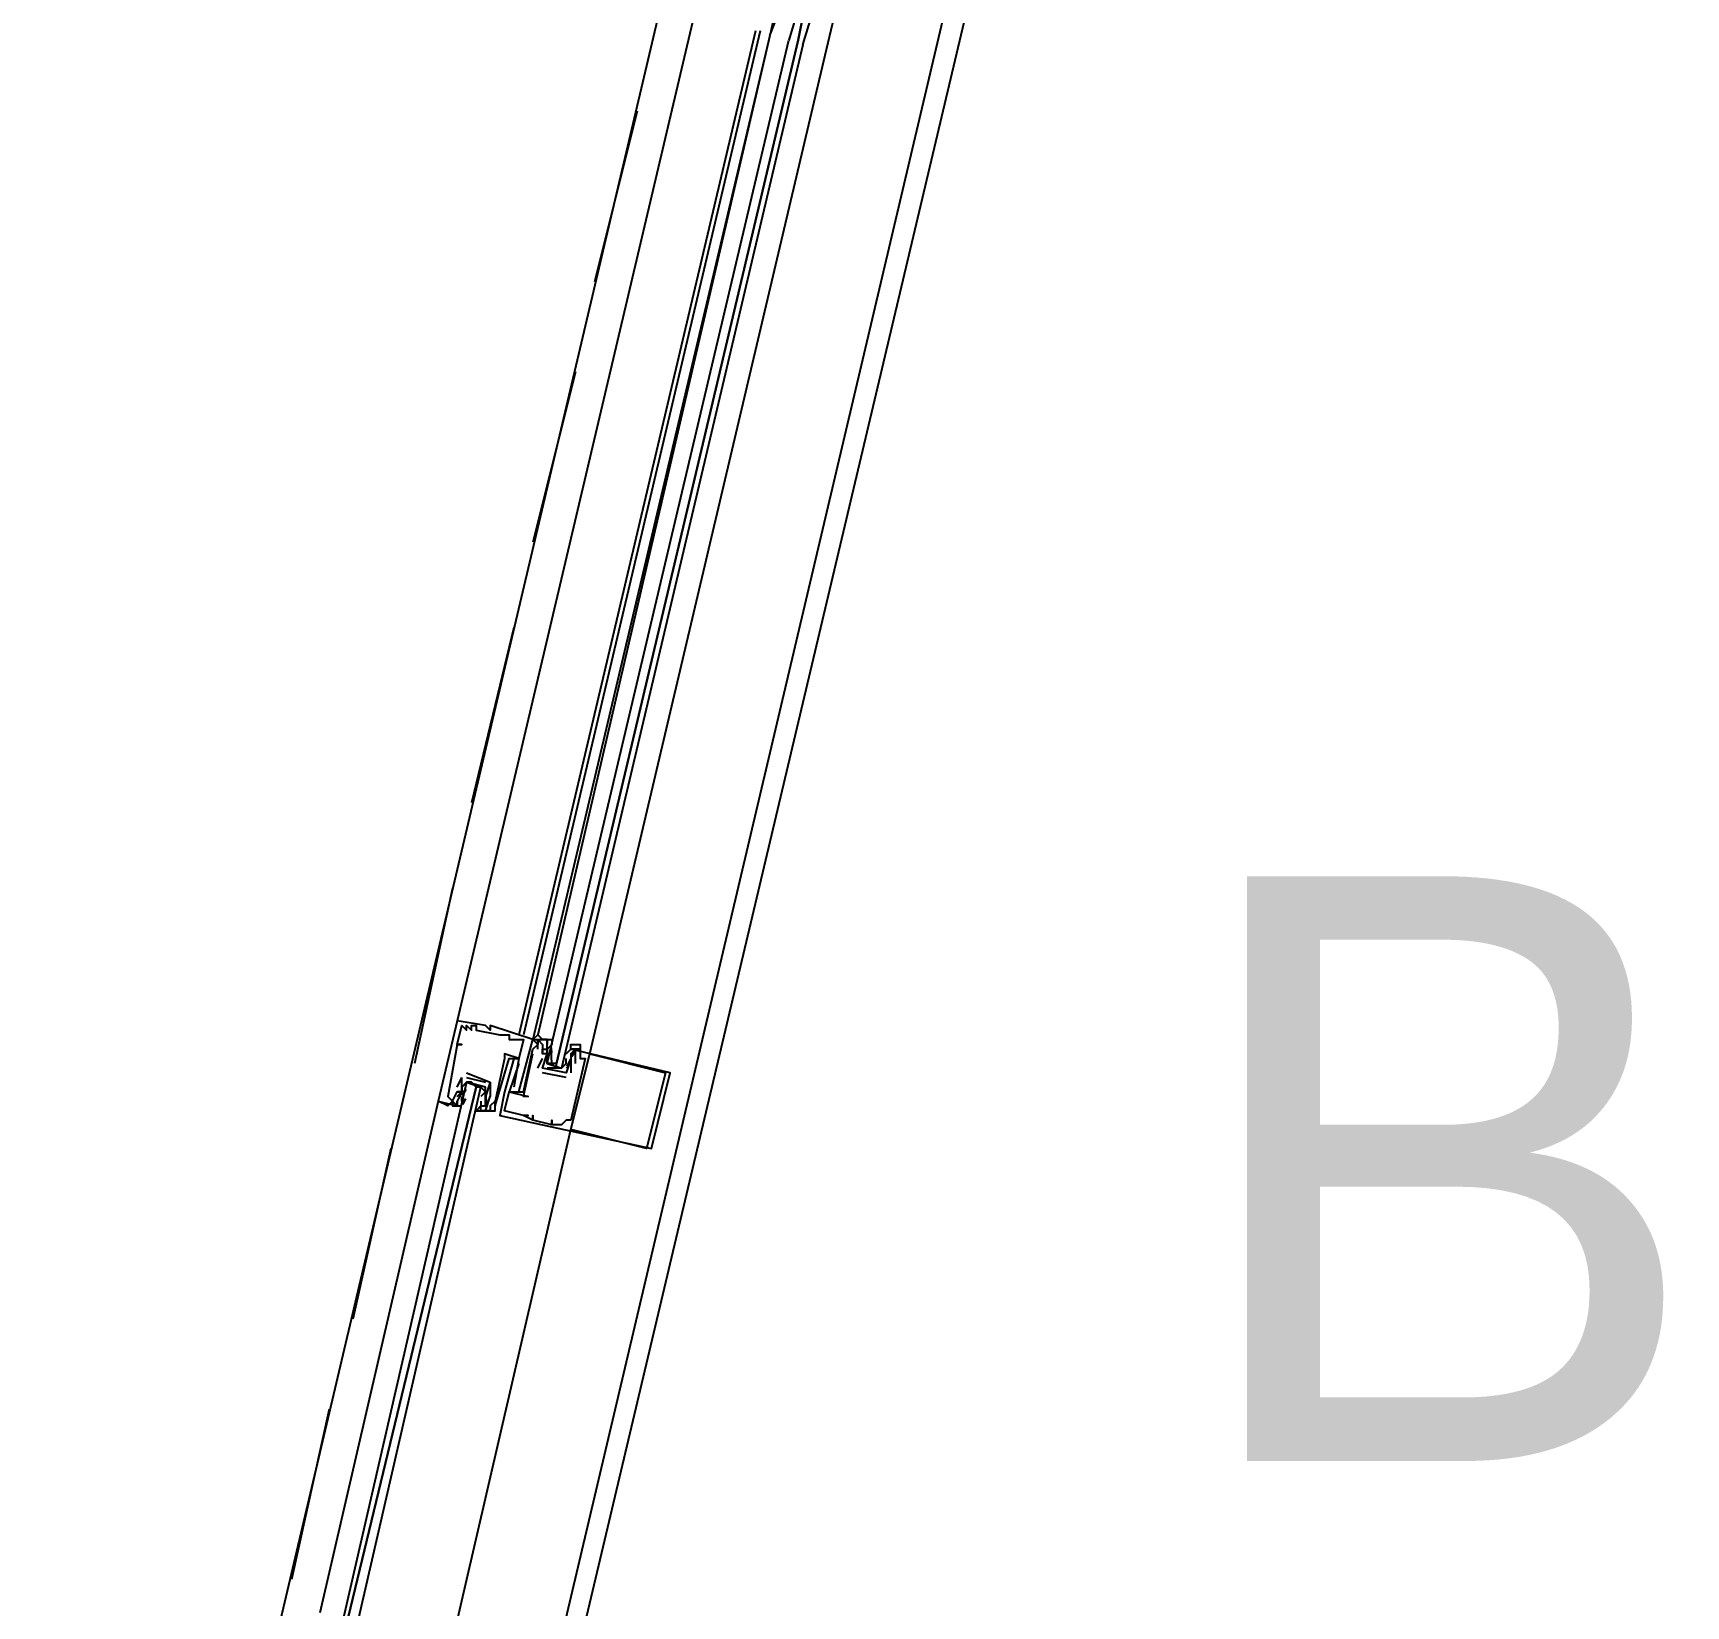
# Model space of a CAD drawing. Header units: feet. Extents: x -84 to 198, y -22 to 181.
# Drawn here: x 119.699 to 124.353, y 132.264 to 136.691 of the extents above; entities that cross this region are included whole.
import ezdxf
from ezdxf.enums import TextEntityAlignment as Align

# ---------------------------------------------------------------- set-up
doc = ezdxf.new("R2010")
doc.units = ezdxf.units.FT
doc.layers.add('A-LINEA', color=7, linetype='CONTINUOUS')
doc.layers.add('A-TEXTO-PDF', color=3, linetype='CONTINUOUS')

msp = doc.modelspace()

# ---------------------------------------------------------------- linework, layer by layer
at = {"layer": 'A-LINEA'}
for p, q in [((119.9867, 130.4844), (121.56, 137.1644)), ((121.9333, 136.6444), (122.0267, 137.0444)), ((120.7467, 130.3111), (122.32, 136.9778)), ((121.56, 136.7378), (120.8933, 133.9111)), ((121.7333, 136.6978), (121.0667, 133.8711)), ((121.7467, 136.6978), (121.08, 133.8711)), ((121.7733, 136.6844), (121.1067, 133.8578)), ((121.7733, 136.6844), (121.12, 133.8711)), ((121.2667, 133.8178), (121.9333, 136.6444)), ((121.4, 136.4711), (121.28, 135.9911)), ((121.2267, 135.7378), (121.1067, 135.2578)), ((121.0533, 135.0178), (120.9333, 134.5244)), ((120.88, 134.2844), (120.7733, 133.7911)), ((120.8933, 133.9111), (120.8933, 133.9111)), ((120.9067, 133.8978), (120.9067, 133.8978)), ((120.92, 133.8978), (120.92, 133.8978)), ((120.92, 133.8844), (120.92, 133.8844)), ((120.9333, 133.8978), (120.9333, 133.8978)), ((120.9333, 133.8844), (120.9333, 133.8844)), ((120.9467, 133.8978), (120.9467, 133.8978)), ((120.9467, 133.8844), (120.9467, 133.8844)), ((120.9733, 133.8978), (120.9733, 133.8978)), ((120.9867, 133.8978), (120.9867, 133.8978)), ((120.9867, 133.8844), (120.9867, 133.8844)), ((121.0133, 133.8711), (121.0133, 133.8711)), ((121.0267, 133.8711), (121.0267, 133.8711)), ((121.04, 133.8711), (121.04, 133.8711)), ((121.12, 133.8711), (121.1067, 133.8578)), ((121.12, 133.8711), (121.1067, 133.8578)), ((121.12, 133.8711), (121.1067, 133.8578)), ((120.8933, 133.8444), (120.8933, 133.8444)), ((120.8933, 133.8444), (120.8933, 133.8444)), ((120.9067, 133.8444), (120.9067, 133.8444)), ((121.04, 133.8578), (121.04, 133.8578)), ((121.08, 133.8578), (121.08, 133.8578)), ((121.1067, 133.8578), (121.1067, 133.8578)), ((121.1067, 133.8578), (121.1067, 133.8578)), ((121.1067, 133.8311), (121.1067, 133.8311)), ((121.1067, 133.8311), (121.1067, 133.8311)), ((121.12, 133.8578), (121.12, 133.8578)), ((121.12, 133.8578), (121.12, 133.8578)), ((121.12, 133.8444), (121.12, 133.8444)), ((121.12, 133.8444), (121.12, 133.8444)), ((121.12, 133.8444), (121.12, 133.8444)), ((121.12, 133.8311), (121.12, 133.8311)), ((121.1333, 133.8444), (121.1333, 133.8444)), ((121.1333, 133.8311), (121.1333, 133.8311)), ((121.1467, 133.8578), (121.1467, 133.8578)), ((121.1467, 133.8444), (121.1467, 133.8444)), ((121.16, 133.8444), (121.1467, 133.8311)), ((121.1467, 133.8311), (121.1467, 133.8311)), ((121.1467, 133.8311), (121.1467, 133.8311)), ((121.1599, 133.8213), (121.1588, 133.8332)), ((121.1592, 133.816), (121.1589, 133.8343)), ((121.16, 133.8311), (121.16, 133.8311)), ((121.2, 133.8178), (121.2133, 133.8311)), ((121.2133, 133.8311), (121.2133, 133.8311)), ((121.2236, 133.827), (121.2152, 133.8108)), ((121.2267, 133.8311), (121.2267, 133.8311)), ((121.24, 133.8311), (121.24, 133.8311)), ((121.0267, 133.8178), (121.0267, 133.8178)), ((121.0267, 133.8044), (121.0267, 133.8044)), ((121.04, 133.8044), (121.04, 133.8044)), ((121.0533, 133.8044), (121.0533, 133.8044)), ((121.0533, 133.7911), (121.0533, 133.7911)), ((121.0667, 133.8044), (121.0667, 133.8044)), ((121.0667, 133.8044), (121.0667, 133.8044)), ((121.0667, 133.7911), (121.0667, 133.7911)), ((121.1067, 133.8178), (121.1067, 133.8178)), ((121.12, 133.7778), (121.1333, 133.8044)), ((121.1333, 133.8178), (121.1333, 133.8178)), ((121.1333, 133.8178), (121.1333, 133.8178)), ((121.1333, 133.8044), (121.1333, 133.8044)), ((121.1467, 133.8178), (121.1467, 133.8178)), ((121.1467, 133.8178), (121.1467, 133.8178)), ((121.1467, 133.8044), (121.1467, 133.8044)), ((121.1591, 133.8022), (121.1586, 133.8226)), ((121.1599, 133.7947), (121.1588, 133.8065)), ((121.16, 133.7911), (121.1733, 133.7778)), ((121.2, 133.8178), (121.2, 133.8178)), ((121.2, 133.7911), (121.2, 133.7911)), ((121.2113, 133.8016), (121.2017, 133.7836)), ((121.2085, 133.7933), (121.2023, 133.7832)), ((121.2133, 133.8178), (121.2133, 133.8044)), ((121.2133, 133.8178), (121.2133, 133.8178)), ((121.2133, 133.8044), (121.2133, 133.8044)), ((121.2133, 133.8044), (121.2133, 133.8044)), ((121.2133, 133.8044), (121.2133, 133.8044)), ((121.2133, 133.7911), (121.2133, 133.7644)), ((121.2133, 133.7911), (121.2133, 133.7911)), ((121.2218, 133.82), (121.2156, 133.8098)), ((121.2267, 133.7911), (121.2267, 133.7911)), ((121.24, 133.8044), (121.24, 133.8044)), ((121.2533, 133.8044), (121.2533, 133.8044)), ((121.2667, 133.8178), (121.2667, 133.8178)), ((120.8933, 133.7244), (120.9067, 133.7511)), ((120.9067, 133.7511), (120.9067, 133.7511)), ((120.9067, 133.7511), (120.9067, 133.7511)), ((120.92, 133.7644), (120.9867, 133.7378)), ((120.92, 133.7644), (120.92, 133.7644)), ((120.92, 133.7511), (120.92, 133.7511)), ((120.92, 133.7511), (120.9733, 133.7378)), ((120.92, 133.7511), (120.92, 133.7511)), ((120.9333, 133.7378), (120.9467, 133.7244)), ((120.9733, 133.7378), (120.9733, 133.7378)), ((120.9733, 133.7378), (120.9733, 133.7378)), ((120.9867, 133.7378), (120.9867, 133.6978)), ((120.9867, 133.7378), (120.9867, 133.7378)), ((120.9867, 133.7378), (120.9867, 133.7378)), ((121.12, 133.7778), (121.12, 133.7778)), ((121.1333, 133.7778), (121.1333, 133.7778)), ((121.1333, 133.7778), (121.1333, 133.7778)), ((121.2, 133.7511), (121.1333, 133.7644)), ((121.1333, 133.7644), (121.1333, 133.7644)), ((121.1867, 133.7778), (121.1467, 133.7778)), ((121.2, 133.7644), (121.2, 133.7644)), ((121.2, 133.7644), (121.2, 133.7644)), ((121.2, 133.7511), (121.2, 133.7511)), ((121.2133, 133.7644), (121.2133, 133.7644)), ((121.48, 133.7644), (121.48, 133.7644)), ((121.4933, 133.7644), (121.4933, 133.7644)), ((120.8667, 133.6978), (120.8667, 133.6978)), ((120.8933, 133.7244), (120.8933, 133.7244)), ((120.8933, 133.7111), (120.8933, 133.7111)), ((120.8933, 133.7111), (120.8933, 133.7111)), ((120.8933, 133.6978), (120.8933, 133.6978)), ((120.9067, 133.7111), (120.9067, 133.7111)), ((120.9067, 133.7111), (120.9067, 133.7111)), ((120.9067, 133.6978), (120.9067, 133.6978)), ((120.9067, 133.6844), (120.9067, 133.6978)), ((120.9087, 133.7006), (120.9183, 133.7186)), ((120.9097, 133.6752), (120.9182, 133.6915)), ((120.9115, 133.7089), (120.9177, 133.7191)), ((120.9115, 133.6822), (120.9177, 133.6924)), ((120.92, 133.7244), (120.92, 133.7244)), ((120.96, 133.7244), (120.96, 133.7244)), ((120.96, 133.7111), (120.96, 133.7111)), ((120.9733, 133.6978), (120.9733, 133.6978)), ((120.9733, 133.6978), (120.9733, 133.6978)), ((120.9735, 133.7076), (120.9745, 133.6957)), ((120.9741, 133.6862), (120.9744, 133.6679)), ((120.9742, 133.7), (120.9748, 133.6796)), ((120.9867, 133.6978), (120.9867, 133.6978)), ((121.0267, 133.7111), (121.0267, 133.7111)), ((121.04, 133.7111), (121.04, 133.7111)), ((121.04, 133.7111), (121.04, 133.7111)), ((121.0533, 133.7244), (121.0533, 133.7244)), ((121.0667, 133.7244), (121.0667, 133.7244)), ((121.0667, 133.7111), (121.0667, 133.7111)), ((121.08, 133.7111), (121.08, 133.7111)), ((121.08, 133.6978), (121.08, 133.6978)), ((121.0933, 133.6978), (121.0933, 133.6978)), ((120.84, 133.6844), (120.84, 133.6844)), ((120.88, 133.6844), (120.88, 133.6844)), ((120.8933, 133.6844), (120.8933, 133.6844)), ((120.8933, 133.6711), (120.8933, 133.6711)), ((120.9067, 133.6844), (120.9067, 133.6844)), ((120.9067, 133.6844), (120.9067, 133.6844)), ((120.96, 133.6844), (120.96, 133.6711)), ((120.96, 133.6844), (120.96, 133.6844)), ((120.96, 133.6711), (120.96, 133.6711)), ((120.96, 133.6578), (120.96, 133.6578)), ((120.9733, 133.6844), (120.9733, 133.6844)), ((120.9733, 133.6578), (120.9733, 133.6578)), ((120.9735, 133.6809), (120.9745, 133.669)), ((120.9867, 133.6711), (120.9867, 133.6711)), ((120.9867, 133.6578), (120.9867, 133.6578)), ((121, 133.6844), (121, 133.6844)), ((121, 133.6844), (121, 133.6844)), ((121, 133.6711), (121, 133.6711)), ((121, 133.6578), (121, 133.6578)), ((121.0133, 133.6444), (121.0133, 133.6444)), ((121.0267, 133.6578), (121.0267, 133.6578)), ((121.08, 133.6444), (121.08, 133.6444)), ((121.08, 133.6444), (121.08, 133.6444)), ((121.0933, 133.6444), (121.0933, 133.6444)), ((121.1067, 133.6444), (121.1067, 133.6444)), ((121.1067, 133.6311), (121.1067, 133.6311)), ((121.1067, 133.6311), (121.1067, 133.6311)), ((121.1333, 133.6178), (121.1333, 133.6178)), ((121.16, 133.6311), (121.16, 133.6311)), ((121.16, 133.6178), (121.16, 133.6178)), ((121.16, 133.6178), (121.16, 133.6178)), ((121.1867, 133.6178), (121.1867, 133.6178)), ((121.2, 133.6311), (121.2, 133.6311)), ((121.2133, 133.6311), (121.2133, 133.6311)), ((121.2133, 133.6044), (121.2133, 133.6044)), ((120.7067, 133.5511), (120.6, 133.0711)), ((121.4267, 133.5511), (121.4267, 133.5511)), ((121.44, 133.5511), (121.44, 133.5511)), ((120.5333, 132.8178), (120.4267, 132.3378))]:
    msp.add_line(p, q, dxfattribs=at)
for points in [[(110.4133, 148.3911), (124.3067, 145.1111), (120.72, 129.9644)], [(110.4133, 148.3911), (124.3067, 145.1111), (120.72, 129.9644)], [(121.8133, 136.8578), (121.7733, 136.6844), (121.8, 136.7511), (121.8133, 136.7511), (121.8133, 136.7511)], [(121.8667, 136.6578), (121.9067, 136.7911), (121.9067, 136.8044), (121.8933, 136.8044), (121.88, 136.8044), (121.8533, 136.6711), (121.88, 136.8044), (121.8667, 136.8044), (121.8267, 136.6711)], [(121.8667, 136.6578), (121.1867, 133.7778), (121.1733, 133.7778), (121.1733, 133.7911), (121.8533, 136.6711), (121.1733, 133.7911), (121.16, 133.7911), (121.1467, 133.7911), (121.8267, 136.6711)], [(120.8933, 133.9111), (120.84, 133.6844), (120.8933, 133.6711), (120.8933, 133.6844)], [(121.0667, 133.7111), (121.1067, 133.8578), (120.9867, 133.8978), (120.9867, 133.8844), (120.9733, 133.8978), (120.8933, 133.9111)], [(120.8933, 133.8444), (120.9067, 133.8978), (120.92, 133.8844), (120.92, 133.8978), (120.9333, 133.8844), (120.9333, 133.8978), (120.9467, 133.8978), (120.9467, 133.8844), (121.0133, 133.8711), (121.0267, 133.8711), (121.04, 133.8711), (121.04, 133.8578), (121.08, 133.8578), (121.0667, 133.8044), (121.0267, 133.8178), (121.0267, 133.8044), (121, 133.6844), (121, 133.6844), (120.9867, 133.6711), (120.9867, 133.6578), (120.9733, 133.6578), (120.9867, 133.6978)], [(121.12, 133.8711), (121.1333, 133.8578), (121.1333, 133.8578)], [(121.12, 133.8711), (121.1333, 133.8578), (121.1333, 133.8578)], [(121.12, 133.8711), (121.1333, 133.8578), (121.1333, 133.8578)], [(120.8933, 133.8444), (120.9067, 133.8444), (120.8933, 133.8444), (120.8667, 133.6978), (120.88, 133.6844), (120.8933, 133.7111), (120.8933, 133.7111)], [(121.0533, 133.8044), (121.0267, 133.7111), (121.0133, 133.6444), (121.1333, 133.6178), (121.44, 133.5511), (121.4933, 133.7644), (121.2133, 133.8311), (121.2133, 133.8311)], [(121.2267, 133.7911), (121.2267, 133.8311), (121.24, 133.8311), (121.24, 133.8044), (121.2533, 133.8044), (121.2133, 133.6311), (121.2, 133.6311), (121.1867, 133.6178), (121.16, 133.6178), (121.16, 133.6311), (121.16, 133.6178), (121.1067, 133.6311), (121.1067, 133.6444), (121.1067, 133.6311), (121.08, 133.6444), (121.0933, 133.6444), (121.08, 133.6444), (121.0267, 133.6578), (121.04, 133.7111), (121.0933, 133.6978), (121.08, 133.6978), (121.1067, 133.8178)], [(121.0667, 133.7911), (121.04, 133.7111), (121.08, 133.7111), (121.1067, 133.8311), (121.12, 133.8444), (121.12, 133.8578), (121.12, 133.8444), (121.1067, 133.8578), (121.1467, 133.8578), (121.1467, 133.8444), (121.1467, 133.8444)], [(121.12, 133.8311), (121.12, 133.8444), (121.12, 133.8578), (121.1333, 133.8444), (121.1333, 133.8178), (121.1333, 133.8178)], [(121.1467, 133.7911), (121.1467, 133.8178), (121.1467, 133.8444), (121.1467, 133.8578), (121.1333, 133.8578), (121.16, 133.8578), (121.16, 133.8444)], [(121.2133, 133.8044), (121.2, 133.7644), (121.1333, 133.7778), (121.1467, 133.8178), (121.1333, 133.8178), (121.1333, 133.8311), (121.1467, 133.8311), (121.1467, 133.8178), (121.1467, 133.8311)], [(121.2133, 133.8311), (121.2133, 133.8444), (121.24, 133.8444), (121.24, 133.8311), (121.2133, 133.8311), (121.2267, 133.8311), (121.2133, 133.8178), (121.2133, 133.8044), (121.2133, 133.7911), (121.2, 133.7778)], [(120.96, 133.6578), (121, 133.6578), (121, 133.6844), (121, 133.6711), (121.04, 133.8044), (121.0667, 133.8044), (121.0533, 133.7244)], [(121.1467, 133.8178), (121.1467, 133.8044), (121.1467, 133.7911), (121.1867, 133.7778), (121.2, 133.7911), (121.2, 133.8044)], [(121.48, 133.7644), (121.4267, 133.5511), (121.2133, 133.6044), (121.2667, 133.8178), (121.48, 133.7644)], [(120.6133, 132.2178), (120.96, 133.7244), (120.9467, 133.7244), (120.5867, 132.2311), (120.9467, 133.7244), (120.9333, 133.7378), (120.92, 133.7378), (120.5733, 132.2311)], [(120.9733, 133.7244), (120.92, 133.7378), (120.9067, 133.7244), (120.9067, 133.7111), (120.8933, 133.7111), (120.9067, 133.7111), (120.8933, 133.6844), (120.8933, 133.6711), (120.88, 133.6844), (120.88, 133.6711), (120.9067, 133.6711)], [(120.8933, 133.6978), (120.9067, 133.7111), (120.8933, 133.7111), (120.9067, 133.7111), (120.9067, 133.7511)], [(120.9067, 133.7111), (120.9067, 133.7244), (120.92, 133.7378), (120.96, 133.7244), (120.9733, 133.7111), (120.96, 133.6978)], [(120.9867, 133.7378), (120.9733, 133.6978), (120.9733, 133.6844)], [(120.96, 133.6711), (120.9467, 133.6578), (120.9733, 133.6578), (120.96, 133.6578), (120.96, 133.6711), (120.9733, 133.6711), (120.9733, 133.6844), (120.9733, 133.6978), (120.9733, 133.7244)], [(120.88, 133.6844), (120.8667, 133.6711), (120.84, 133.6844), (120.5067, 132.2444)], [(120.88, 133.6844), (120.8667, 133.6711), (120.84, 133.6844)], [(120.88, 133.6844), (120.8667, 133.6711), (120.84, 133.6844)], [(120.4533, 130.3778), (120.88, 132.1644), (121.2133, 133.6044)]]:
    msp.add_lwpolyline(points, dxfattribs=at)

# ---------------------------------------------------------------- texts
at = {"layer": 'A-TEXTO-PDF'}
msp.add_text('BALCONY', height=1.646, dxfattribs=at).set_placement((128.1965, 132.6718), align=Align.CENTER)

doc.saveas('drawing.dxf')
